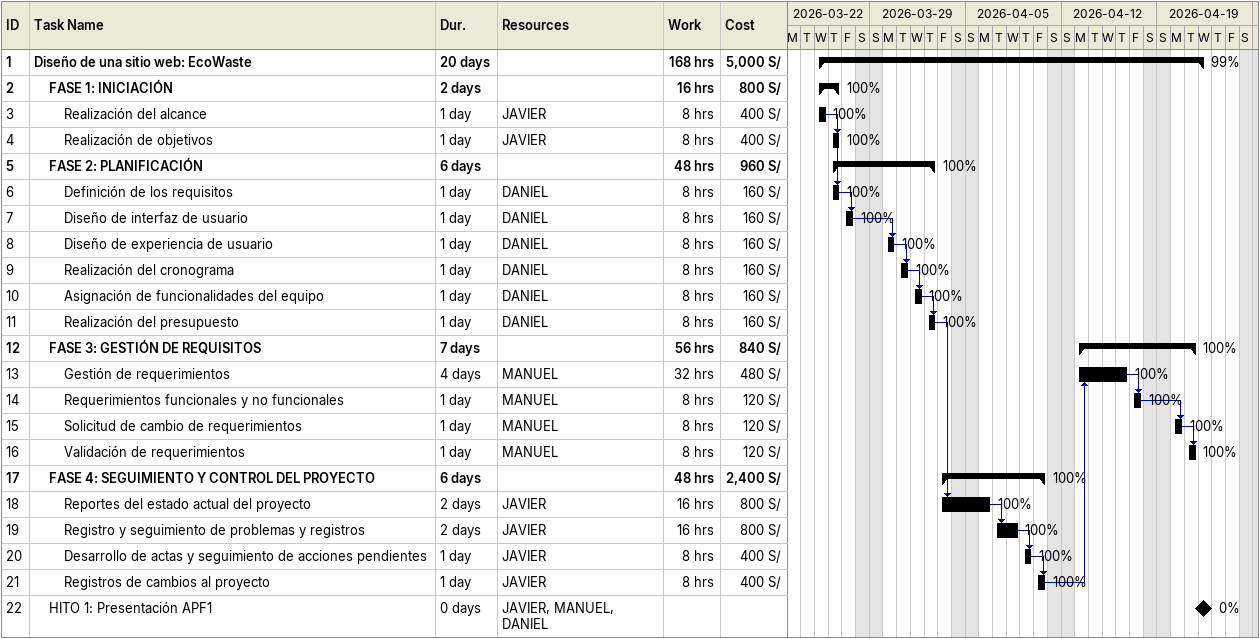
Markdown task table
| ID | Level | Task | Duration | Start | Finish | Predecessors | Resources | % complete | Work (h) | Cost (S/) |
|---|---|---|---|---|---|---|---|---|---|---|
| 1 | 1 | **Diseño de una sitio web: EcoWaste** | 20d | 2026-03-25 | 2026-04-22 |  |  | 99 | 168 | 5000 |
| 2 | 2 | **FASE 1: INICIACIÓN** | 2d | 2026-03-25 | 2026-03-26 |  |  | 100 | 16 | 800 |
| 3 | 3 | Realización del alcance | 1d | 2026-03-25 | 2026-03-25 |  | JAVIER | 100 | 8 | 400 |
| 4 | 3 | Realización de objetivos | 1d | 2026-03-26 | 2026-03-26 | 3 | JAVIER | 100 | 8 | 400 |
| 5 | 2 | **FASE 2: PLANIFICACIÓN** | 6d | 2026-03-26 | 2026-04-02 |  |  | 100 | 48 | 960 |
| 6 | 3 | Definición de los requisitos | 1d | 2026-03-26 | 2026-03-26 | 3 | DANIEL | 100 | 8 | 160 |
| 7 | 3 | Diseño de interfaz de usuario | 1d | 2026-03-27 | 2026-03-27 | 6 | DANIEL | 100 | 8 | 160 |
| 8 | 3 | Diseño de experiencia de usuario | 1d | 2026-03-30 | 2026-03-30 | 7 | DANIEL | 100 | 8 | 160 |
| 9 | 3 | Realización del cronograma | 1d | 2026-03-31 | 2026-03-31 | 8 | DANIEL | 100 | 8 | 160 |
| 10 | 3 | Asignación de funcionalidades del equipo | 1d | 2026-04-01 | 2026-04-01 | 9 | DANIEL | 100 | 8 | 160 |
| 11 | 3 | Realización del presupuesto | 1d | 2026-04-02 | 2026-04-02 | 10 | DANIEL | 100 | 8 | 160 |
| 12 | 2 | **FASE 3: GESTIÓN DE REQUISITOS** | 7d | 2026-04-13 | 2026-04-21 |  |  | 100 | 56 | 840 |
| 13 | 3 | Gestión de requerimientos | 4d | 2026-04-13 | 2026-04-16 | 21 | MANUEL | 100 | 32 | 480 |
| 14 | 3 | Requerimientos funcionales y no funcionales | 1d | 2026-04-17 | 2026-04-17 | 13 | MANUEL | 100 | 8 | 120 |
| 15 | 3 | Solicitud de cambio de requerimientos | 1d | 2026-04-20 | 2026-04-20 | 14 | MANUEL | 100 | 8 | 120 |
| 16 | 3 | Validación de requerimientos | 1d | 2026-04-21 | 2026-04-21 | 15 | MANUEL | 100 | 8 | 120 |
| 17 | 2 | **FASE 4: SEGUIMIENTO Y CONTROL DEL PROYECTO** | 6d | 2026-04-03 | 2026-04-10 |  |  | 100 | 48 | 2400 |
| 18 | 3 | Reportes del estado actual del proyecto | 2d | 2026-04-03 | 2026-04-06 | 11 | JAVIER | 100 | 16 | 800 |
| 19 | 3 | Registro y seguimiento de problemas y registros | 2d | 2026-04-07 | 2026-04-08 | 18 | JAVIER | 100 | 16 | 800 |
| 20 | 3 | Desarrollo de actas y seguimiento de acciones pendientes | 1d | 2026-04-09 | 2026-04-09 | 19 | JAVIER | 100 | 8 | 400 |
| 21 | 3 | Registros de cambios al proyecto | 1d | 2026-04-10 | 2026-04-10 | 20 | JAVIER | 100 | 8 | 400 |
| 22 | 2 | HITO 1: Presentación APF1 | 0d | 2026-04-22 | 2026-04-22 |  | JAVIER, MANUEL, DANIEL | 0 |  |  |
